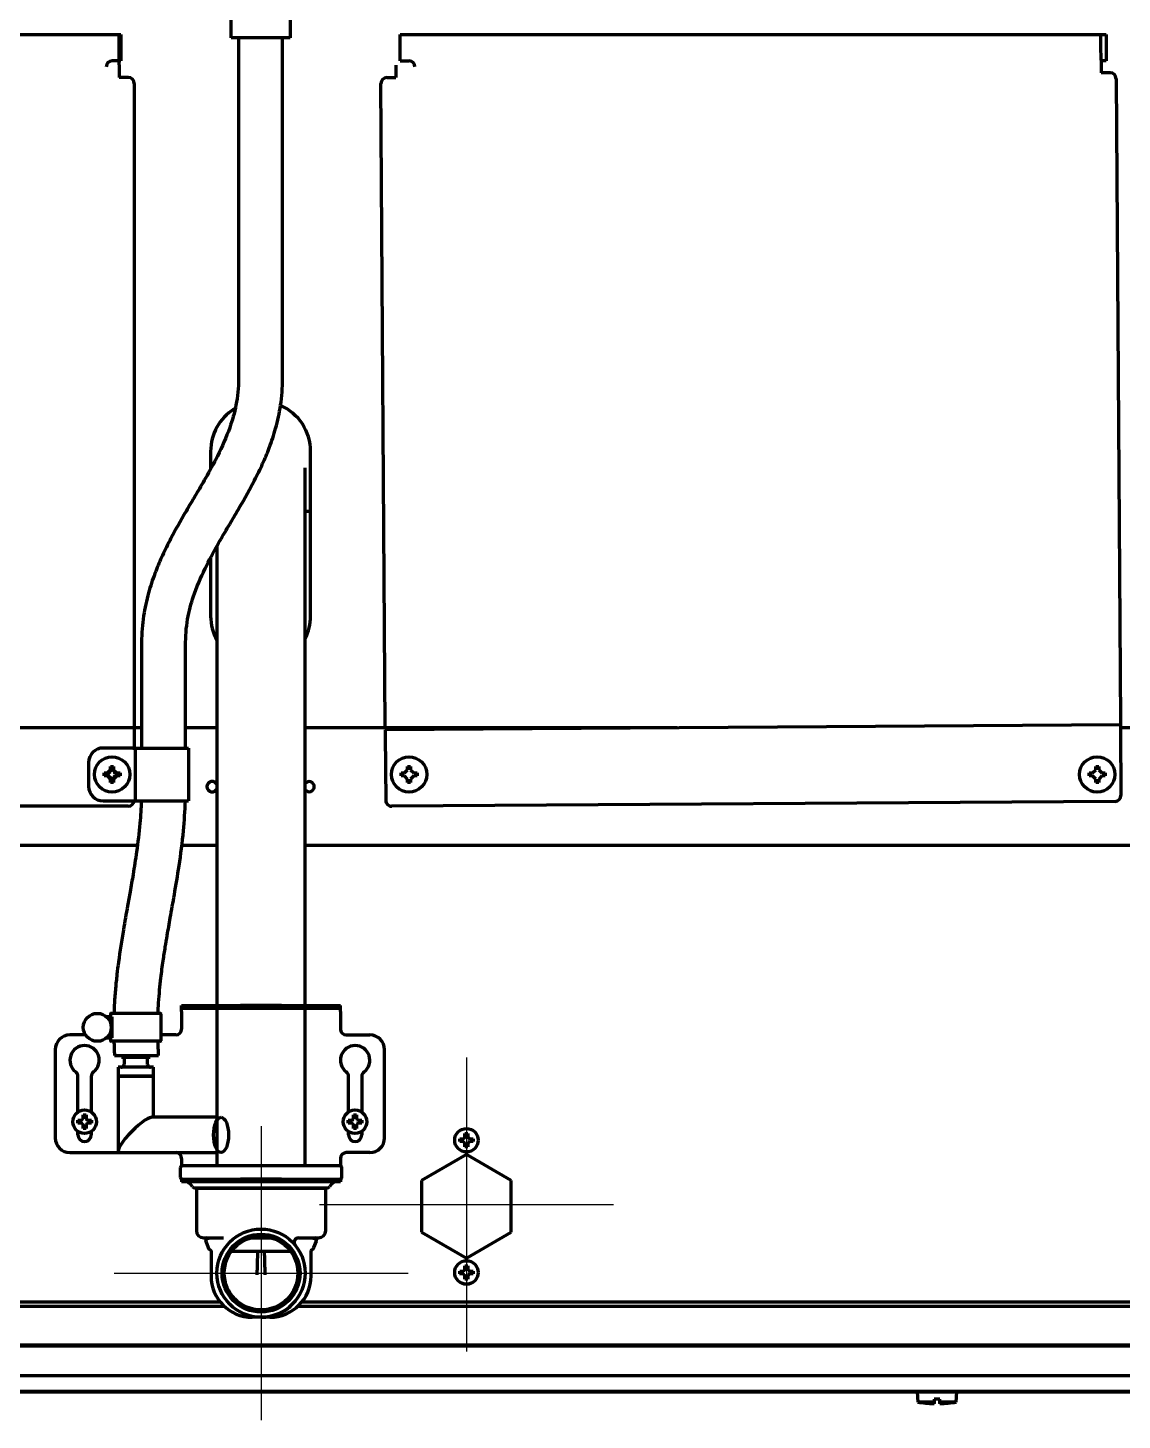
# Model space of a CAD drawing. Header units: inches. Extents: x -2983 to 7024, y 422 to 5529.
# Drawn here: x 3091.6 to 3463.8, y 4501.9 to 4975.4 of the extents above; entities that cross this region are included whole.
import ezdxf

# ---------------------------------------------------------------- set-up
doc = ezdxf.new("R2010")
doc.units = ezdxf.units.IN
doc.layers.add('GEOM', color=7, linetype='Continuous')

# ---------------------------------------------------------------- blocks, each defined once
blk = doc.blocks.new('A$C0B5A562A')
at = {"color": 6}
for p, q in [((0, 50), (0, -50)), ((-50, 0), (50, 0))]:
    blk.add_line(p, q, dxfattribs=at)
blk = doc.blocks.new('A$C76516A4E')
at = {"color": 3}
for p, q in [((0, 50), (0, -50)), ((-50, 0), (50, 0))]:
    blk.add_line(p, q, dxfattribs=at)

msp = doc.modelspace()

# ---------------------------------------------------------------- linework, layer by layer
at = {"linetype": 'Continuous', "lineweight": 70}
for p, q in [((3160.78, 4971.99), (3160.78, 5031.99)), ((3180.78, 5031.99), (3180.78, 4971.99)), ((2883.28, 4973.19), (3123.28, 4973.19)), ((3122.68, 4968.2), (3122.68, 4973.19)), ((3123.28, 4973.19), (3123.28, 4964.19)), ((3218.28, 4964.19), (3218.28, 4973.19)), ((3218.28, 4973.19), (3458.28, 4973.19)), ((3456.53, 4969.78), (3456.51, 4973.19)), ((3458.28, 4973.19), (3458.28, 4964.19)), ((3122.68, 4967.86), (3122.68, 4968.2)), ((3122.68, 4962.81), (3122.68, 4967.86)), ((3162.48, 4971.99), (3160.78, 4971.99)), ((3179.08, 4971.99), (3162.48, 4971.99)), ((3180.78, 4971.99), (3179.08, 4971.99)), ((3456.53, 4969.44), (3456.53, 4969.78)), ((3456.57, 4964.38), (3456.53, 4969.44)), ((3123.28, 4964.19), (3120.28, 4964.19)), ((3122.68, 4962.81), (3122.68, 4962.23)), ((3218.28, 4964.19), (3221.28, 4964.19)), ((3456.57, 4964.38), (3456.57, 4963.8)), ((3458.28, 4964.19), (3456.57, 4964.19)), ((3456.57, 4963.8), (3456.6, 4960.1)), ((3122.68, 4962.23), (3122.68, 4958.53)), ((3125.78, 4958.53), (3122.68, 4958.53)), ((3213.7, 4958.49), (3216.8, 4958.51)), ((3216.77, 4962.79), (3216.78, 4962.21)), ((3216.78, 4962.21), (3216.8, 4958.51)), ((3459.7, 4960.12), (3456.6, 4960.1)), ((3461.71, 4958.14), (3463.17, 4739.34)), ((3127.78, 4956.53), (3127.78, 4737.73)), ((3213.17, 4737.68), (3211.71, 4956.47)), ((3153.78, 4831.38), (3153.78, 4825.51)), ((3187.78, 4775.38), (3187.78, 4831.38)), ((3185.93, 4780.08), (3185.93, 4825.74)), ((3185.94, 4810.99), (3187.79, 4810.99)), ((3155.93, 4799.11), (3155.93, 4780.08)), ((3153.78, 4795.12), (3153.78, 4775.38)), ((3155.93, 4780.08), (3155.93, 4716)), ((3185.93, 4716), (3185.93, 4780.08)), ((3130.28, 4766.49), (3130.28, 4730.49)), ((3145.28, 4730.49), (3145.28, 4766.49)), ((3130.28, 4737.34), (2775.78, 4737.34)), ((3127.78, 4737.73), (3127.78, 4737.34)), ((3127.78, 4736.73), (3127.78, 4735.03)), ((3155.93, 4737.34), (3145.29, 4737.34)), ((3312.48, 4737.34), (3185.93, 4737.34)), ((3213.17, 4737.68), (3213.17, 4737.34)), ((3463.17, 4738.34), (3213.18, 4736.68)), ((3213.18, 4736.68), (3213.19, 4734.98)), ((3463.17, 4739.34), (3463.17, 4738.34)), ((3463.17, 4738.34), (3463.18, 4736.64)), ((3525.58, 4737.34), (3463.17, 4737.34)), ((3463.18, 4736.64), (3463.33, 4714.34)), ((3127.78, 4735.03), (3127.78, 4730.49)), ((3213.19, 4734.98), (3213.34, 4712.68)), ((3127.28, 4730.49), (3117.28, 4730.49)), ((3127.28, 4730.49), (3128.28, 4730.49)), ((3128.28, 4730.49), (3130.28, 4730.49)), ((3128.28, 4712.49), (3128.28, 4730.49)), ((3130.28, 4730.49), (3144.28, 4730.49)), ((3144.28, 4730.49), (3146.28, 4730.49)), ((3146.28, 4730.49), (3146.28, 4712.49)), ((3112.28, 4725.49), (3112.28, 4717.49)), ((3117.53, 4720.99), (3117.53, 4721.99)), ((3117.53, 4721.99), (3118.72, 4721.99)), ((3117.98, 4721.49), (3117.98, 4721.99)), ((3117.98, 4720.99), (3117.98, 4721.49)), ((3118.72, 4721.99), (3119.78, 4723.05)), ((3119.78, 4723.05), (3119.78, 4724.24)), ((3119.78, 4724.24), (3120.78, 4724.24)), ((3120.78, 4724.24), (3120.78, 4723.05)), ((3120.78, 4723.05), (3121.84, 4721.99)), ((3121.84, 4721.99), (3123.03, 4721.99)), ((3122.58, 4721.99), (3122.58, 4721.49)), ((3122.58, 4721.49), (3122.58, 4720.99)), ((3123.03, 4721.99), (3123.03, 4720.99)), ((3218.53, 4720.99), (3218.53, 4721.99)), ((3218.53, 4721.99), (3219.72, 4721.99)), ((3219.72, 4721.99), (3220.78, 4723.05)), ((3220.78, 4723.05), (3220.78, 4724.24)), ((3220.78, 4724.24), (3221.78, 4724.24)), ((3221.78, 4724.24), (3221.78, 4723.05)), ((3221.78, 4723.05), (3222.84, 4721.99)), ((3222.84, 4721.99), (3224.03, 4721.99)), ((3224.03, 4721.99), (3224.03, 4720.99)), ((3452.53, 4720.99), (3452.53, 4721.99)), ((3452.53, 4721.99), (3453.72, 4721.99)), ((3453.72, 4721.99), (3454.78, 4723.05)), ((3454.78, 4723.05), (3454.78, 4724.24)), ((3454.78, 4724.24), (3455.78, 4724.24)), ((3455.78, 4724.24), (3455.78, 4723.05)), ((3455.78, 4723.05), (3456.84, 4721.99)), ((3456.84, 4721.99), (3458.03, 4721.99)), ((3458.03, 4721.99), (3458.03, 4720.99)), ((3118.72, 4720.99), (3117.53, 4720.99)), ((3119.78, 4719.93), (3118.72, 4720.99)), ((3119.78, 4718.74), (3119.78, 4719.93)), ((3120.78, 4718.74), (3119.78, 4718.74)), ((3121.84, 4720.99), (3120.78, 4719.93)), ((3120.78, 4719.93), (3120.78, 4718.74)), ((3123.03, 4720.99), (3121.84, 4720.99)), ((3219.72, 4720.99), (3218.53, 4720.99)), ((3220.78, 4719.93), (3219.72, 4720.99)), ((3220.78, 4718.74), (3220.78, 4719.93)), ((3221.78, 4718.74), (3220.78, 4718.74)), ((3222.84, 4720.99), (3221.78, 4719.93)), ((3221.78, 4719.93), (3221.78, 4718.74)), ((3224.03, 4720.99), (3222.84, 4720.99)), ((3453.72, 4720.99), (3452.53, 4720.99)), ((3454.78, 4719.93), (3453.72, 4720.99)), ((3454.78, 4718.74), (3454.78, 4719.93)), ((3455.78, 4718.74), (3454.78, 4718.74)), ((3456.84, 4720.99), (3455.78, 4719.93)), ((3455.78, 4719.93), (3455.78, 4718.74)), ((3458.03, 4720.99), (3456.84, 4720.99)), ((3117.28, 4712.49), (3127.28, 4712.49)), ((3127.28, 4712.49), (3128.28, 4712.49)), ((3128.28, 4712.49), (3130.28, 4712.49)), ((3130.28, 4712.49), (3144.28, 4712.49)), ((3144.28, 4712.49), (3146.28, 4712.49)), ((3155.93, 4716), (3155.93, 4648.25)), ((3185.93, 4648.25), (3185.93, 4716)), ((3461.35, 4712.33), (3215.35, 4710.69)), ((3125.78, 4710.73), (2879.78, 4710.73)), ((3128.86, 4697.34), (2892.35, 4697.34)), ((3155.93, 4697.34), (3143.95, 4697.34)), ((3525.58, 4697.34), (3185.93, 4697.34)), ((3155.93, 4648.25), (3155.93, 4642.88)), ((3185.93, 4642.88), (3185.93, 4648.25)), ((3143.93, 4642.88), (3163.93, 4642.88)), ((3143.93, 4641.88), (3143.93, 4642.88)), ((3143.93, 4640.88), (3143.93, 4641.88)), ((3163.93, 4641.88), (3143.93, 4641.88)), ((3143.93, 4640.88), (3143.93, 4634.88)), ((3155.93, 4641.88), (3155.93, 4628.69)), ((3177.93, 4642.88), (3163.93, 4642.88)), ((3177.93, 4641.88), (3163.93, 4641.88)), ((3177.93, 4642.88), (3197.93, 4642.88)), ((3197.93, 4641.88), (3177.93, 4641.88)), ((3185.93, 4628.69), (3185.93, 4641.88)), ((3197.93, 4641.88), (3197.93, 4642.88)), ((3197.93, 4640.88), (3197.93, 4641.88)), ((3197.93, 4640.88), (3197.93, 4634.88)), ((3120.34, 4639.08), (3118.34, 4639.08)), ((3119.74, 4640.08), (3119.74, 4639.08)), ((3128.34, 4640.23), (3119.89, 4640.23)), ((3120.34, 4631.88), (3120.34, 4639.08)), ((3136.79, 4640.23), (3128.34, 4640.23)), ((3136.94, 4630.88), (3136.94, 4640.08)), ((3111.26, 4632.88), (3105.93, 4632.88)), ((3118.34, 4631.88), (3120.34, 4631.88)), ((3119.74, 4631.88), (3119.74, 4630.88)), ((3141.93, 4632.88), (3136.94, 4632.88)), ((3199.93, 4632.88), (3207.93, 4632.88)), ((3100.93, 4627.88), (3100.93, 4597.88)), ((3136.79, 4630.73), (3119.89, 4630.73)), ((3155.93, 4628.69), (3155.93, 4598.66)), ((3185.93, 4588.38), (3185.93, 4628.69)), ((3212.93, 4597.88), (3212.93, 4627.88)), ((3134.34, 4621.88), (3122.34, 4621.88)), ((3122.34, 4621.88), (3122.34, 4618.88)), ((3123.57, 4625.88), (3123.44, 4625.38)), ((3123.44, 4625.38), (3131.49, 4625.38)), ((3124.34, 4625.18), (3124.34, 4622.88)), ((3131.49, 4625.38), (3133.24, 4625.38)), ((3132.34, 4622.88), (3132.34, 4625.18)), ((3133.24, 4625.38), (3133.11, 4625.88)), ((3134.34, 4618.88), (3134.34, 4621.88)), ((3108.68, 4606.7), (3108.68, 4618.74)), ((3113.18, 4618.74), (3113.18, 4606.7)), ((3123.74, 4618.88), (3122.34, 4618.88)), ((3122.34, 4618.88), (3125.8, 4618.88)), ((3122.34, 4618.88), (3122.34, 4593.44)), ((3134.34, 4618.88), (3123.74, 4618.88)), ((3125.8, 4618.88), (3134.34, 4618.88)), ((3134.34, 4604.88), (3134.34, 4618.88)), ((3200.68, 4606.73), (3200.68, 4618.74)), ((3205.18, 4618.74), (3205.18, 4606.66)), ((3108.63, 4603.39), (3108.63, 4603.89)), ((3108.63, 4602.89), (3108.63, 4603.39)), ((3113.23, 4603.89), (3113.23, 4603.39)), ((3113.23, 4603.39), (3113.23, 4602.89)), ((3155.93, 4604.88), (3133.78, 4604.88)), ((3200.58, 4603.39), (3200.58, 4603.89)), ((3200.58, 4602.89), (3200.58, 4603.39)), ((3205.18, 4603.89), (3205.18, 4603.39)), ((3205.18, 4603.39), (3205.18, 4602.89)), ((3108.68, 4598.88), (3108.68, 4600.08)), ((3113.18, 4600.08), (3113.18, 4598.88)), ((3155.93, 4598.66), (3155.93, 4588.38)), ((3200.68, 4598.88), (3200.68, 4600.05)), ((3205.18, 4600.12), (3205.18, 4598.88)), ((3238.48, 4597.1), (3238.48, 4597.6)), ((3238.48, 4596.6), (3238.48, 4597.1)), ((3243.08, 4597.6), (3243.08, 4597.1)), ((3243.08, 4597.1), (3243.08, 4596.6)), ((3105.93, 4592.88), (3141.93, 4592.88)), ((3122.9, 4592.88), (3155.93, 4592.88)), ((3143.93, 4590.88), (3143.93, 4588.34)), ((3197.93, 4590.88), (3197.93, 4588.34)), ((3207.93, 4592.88), (3199.93, 4592.88)), ((3240.78, 4592.21), (3225.53, 4583.4)), ((3256.03, 4583.4), (3240.78, 4592.21)), ((3143.43, 4587.63), (3143.43, 4584.63)), ((3170.93, 4588.38), (3144.18, 4588.38)), ((3197.68, 4588.38), (3170.93, 4588.38)), ((3198.43, 4584.63), (3198.43, 4587.63)), ((3143.93, 4583.88), (3143.93, 4583.92)), ((3143.93, 4583.88), (3163.93, 4583.88)), ((3143.93, 4583.88), (3143.93, 4582.88)), ((3163.93, 4582.88), (3143.93, 4582.88)), ((3148.46, 4580.88), (3170.93, 4580.88)), ((3148.62, 4580.88), (3148.68, 4580.63)), ((3193.18, 4580.63), (3148.68, 4580.63)), ((3148.93, 4580.63), (3148.93, 4566.38)), ((3177.93, 4583.88), (3163.93, 4583.88)), ((3177.93, 4582.88), (3163.93, 4582.88)), ((3170.93, 4580.88), (3193.41, 4580.88)), ((3177.93, 4583.88), (3197.93, 4583.88)), ((3197.93, 4582.88), (3177.93, 4582.88)), ((3192.93, 4566.38), (3192.93, 4580.63)), ((3193.18, 4580.63), (3193.25, 4580.88)), ((3197.93, 4583.88), (3197.93, 4583.92)), ((3197.93, 4583.88), (3197.93, 4582.88)), ((3225.53, 4583.4), (3225.53, 4565.79)), ((3256.03, 4565.79), (3256.03, 4583.4)), ((3225.53, 4565.79), (3240.78, 4556.99)), ((3240.78, 4556.99), (3256.03, 4565.79)), ((3151.43, 4563.88), (3158.21, 4563.88)), ((3152.12, 4562.74), (3152.94, 4560.65)), ((3153.16, 4563.69), (3152.4, 4563.39)), ((3174.7, 4563.8), (3167.16, 4563.8)), ((3183.66, 4563.88), (3190.43, 4563.88)), ((3189.47, 4563.39), (3188.71, 4563.69)), ((3188.93, 4560.65), (3189.75, 4562.74)), ((3153.93, 4559.58), (3153.93, 4550.88)), ((3160.93, 4559.38), (3170.93, 4559.38)), ((3170.93, 4559.38), (3180.93, 4559.38)), ((3187.93, 4550.88), (3187.93, 4559.58)), ((3238.48, 4552.1), (3238.48, 4552.6)), ((3238.48, 4551.6), (3238.48, 4552.1)), ((3243.08, 4552.6), (3243.08, 4552.1)), ((3243.08, 4552.1), (3243.08, 4551.6)), ((3157.12, 4541.99), (3010.69, 4541.99)), ((3565.95, 4541.99), (3184.74, 4541.99)), ((3158.56, 4540.49), (3010.69, 4540.49)), ((3170.93, 4536.88), (3167.93, 4536.88)), ((3173.93, 4536.88), (3170.94, 4536.88)), ((3477.33, 4540.49), (3183.31, 4540.49)), ((3010.69, 4527.49), (3566.11, 4527.49)), ((3168.68, 4527.49), (3168.68, 4527.39)), ((3170.78, 4527.39), (3168.68, 4527.39)), ((3168.68, 4527.39), (3169.18, 4527.1)), ((3172.88, 4527.39), (3170.78, 4527.39)), ((3172.38, 4527.1), (3172.88, 4527.39)), ((3172.88, 4527.39), (3172.88, 4527.49)), ((3378.78, 4527.49), (3378.78, 4526.99)), ((3435.78, 4527.49), (3435.78, 4526.99)), ((3437.2, 4527.49), (3437.2, 4526.99)), ((3480.27, 4526.99), (3010.69, 4526.99)), ((3170.78, 4527.1), (3169.18, 4527.1)), ((3169.18, 4527.1), (3169.18, 4526.99)), ((3172.38, 4527.1), (3170.78, 4527.1)), ((3172.38, 4526.99), (3172.38, 4527.1)), ((3480.27, 4517), (3010.69, 4517)), ((3480.27, 4516.97), (3010.69, 4516.97)), ((3010.7, 4511.76), (3485.88, 4511.76)), ((3010.7, 4511.5), (3485.88, 4511.5)), ((3394.04, 4511.5), (3394.28, 4508.01)), ((3399.78, 4509.02), (3399.78, 4508.01)), ((3401.78, 4509.02), (3399.78, 4509.02)), ((3401.78, 4508.01), (3401.78, 4509.02)), ((3407.28, 4508.01), (3407.53, 4511.5)), ((3399.78, 4508.01), (3394.28, 4508.01)), ((3407.28, 4508.01), (3401.78, 4508.01))]:
    msp.add_line(p, q, dxfattribs=at)
for centre, radius in [((3120.28, 4721.49), 6), ((3221.28, 4721.49), 6), ((3455.28, 4721.49), 6), ((3115.24, 4635.48), 4.75), ((3110.93, 4603.39), 4), ((3202.88, 4603.39), 4), ((3240.78, 4597.1), 4), ((3170.93, 4551.88), 15), ((3170.93, 4551.88), 13.25), ((3170.93, 4551.88), 12.5), ((3240.78, 4552.1), 4)]:
    msp.add_circle(centre, radius, dxfattribs=at)
for centre, radius, start, end in [((3120.28, 4962.19), 2, 90, 180), ((3221.28, 4962.19), 2, 0, 90), ((3125.78, 4956.53), 2, 0, 90), ((3213.71, 4956.49), 2, 90.3813, 180.3813), ((3459.71, 4958.12), 2, 0.3813, 90.3813), ((3170.78, 4831.38), 17, 121.9838, 180), ((3170.78, 4831.38), 17, 0, 66.4537), ((3170.78, 4775.38), 17, 180, 209.1291), ((3170.78, 4775.38), 17, 333.0197, 0), ((3117.28, 4725.49), 5, 90, 180), ((3117.28, 4717.49), 5, 180, 270), ((3154.28, 4717.34), 1.75, 19.4681, 340.5319), ((3187.28, 4717.34), 1.75, 0, 140.4844), ((3187.28, 4717.34), 1.75, 219.5156, 0), ((3125.78, 4712.73), 2, 270, 353.1263), ((3215.34, 4712.69), 2, 180.3813, 270.3813), ((3461.33, 4714.33), 2, 270.3813, 0.3813), ((3119.89, 4640.08), 0.15, 90, 180), ((3136.79, 4640.08), 0.15, 0, 90), ((3105.93, 4627.88), 5, 90, 180), ((3141.93, 4634.88), 2, 270, 0), ((3199.93, 4634.88), 2, 180, 270), ((3207.93, 4627.88), 5, 0, 90), ((3110.93, 4624.3), 5, 307.3832, 232.6168), ((3119.89, 4630.88), 0.15, 180, 270), ((3136.79, 4630.88), 0.15, 270, 0), ((3202.93, 4624.3), 5, 307.3832, 232.6168), ((3123.34, 4622.88), 1, 270, 0), ((3124.14, 4625.18), 0.2, 0, 90), ((3132.54, 4625.18), 0.2, 90, 180), ((3133.34, 4622.88), 1, 180, 270), ((3106.68, 4618.74), 2, 0, 52.6168), ((3115.18, 4618.74), 2, 127.3832, 180), ((3198.68, 4618.74), 2, 0, 52.6168), ((3207.18, 4618.74), 2, 127.3832, 180), ((3110.93, 4598.88), 2.25, 180, 0), ((3202.93, 4598.88), 2.25, 180, 0), ((3105.93, 4597.88), 5, 180, 270), ((3207.93, 4597.88), 5, 270, 0), ((3141.93, 4590.88), 2, 0, 90), ((3199.93, 4590.88), 2, 90, 180), ((3144.18, 4587.63), 0.75, 90, 180), ((3144.18, 4584.63), 0.75, 180, 270), ((3197.68, 4587.63), 0.75, 0, 90), ((3197.68, 4584.63), 0.75, 270, 0), ((3141.19, 4576.57), 8, 36.1436, 52.0487), ((3148.46, 4581.88), 1, 216.1436, 270), ((3193.41, 4581.88), 1, 270, 323.8564), ((3200.67, 4576.57), 8, 127.9513, 143.8564), ((3151.43, 4566.38), 2.5, 180, 270), ((3190.43, 4566.38), 2.5, 270, 0), ((3152.58, 4562.93), 0.5, 111.3874, 201.3874), ((3152.43, 4562.38), 1.5, 60.9412, 90), ((3154.8, 4561.38), 2, 201.3874, 244.385), ((3183.66, 4562.38), 1.5, 90, 219.5212), ((3187.07, 4561.38), 2, 295.615, 338.6126), ((3189.43, 4562.38), 1.5, 90, 119.0588), ((3189.29, 4562.93), 0.5, 338.6126, 68.6126), ((3167.93, 4550.88), 14, 180, 270), ((3173.93, 4550.88), 14, 270, 0), ((3387.18, 4528.39), 2.4, 202.0247, 215.6878), ((3387.18, 4528.39), 1.2, 228.5916, 311.4084), ((3387.18, 4528.39), 1.15, 231.5025, 308.4975), ((3414.38, 4528.39), 2.4, 324.3122, 337.9753), ((3402.28, 4567.47), 60, 262.337, 267.6114), ((3399.28, 4567.47), 60, 272.3861, 277.663)]:
    msp.add_arc(centre, radius, start, end, dxfattribs=at)
for start_param, end_param in [(3.359759, 4.930555), (4.930555, 6.501351)]:
    msp.add_ellipse((3128.34, 4598.88), major_axis=(-5.86, -5.86), ratio=0.221695, start_param=start_param, end_param=end_param, dxfattribs=at)
msp.add_ellipse((3157.34, 4598.88), major_axis=(0, 6), ratio=0.422618, dxfattribs=at)
for points, knots in [([(3163.28, 4971.99), (3163.28, 4971.05), (3163.28, 4963.07), (3163.28, 4952.22), (3163.28, 4938.57), (3163.28, 4927.3), (3163.28, 4913.33), (3163.28, 4896.64), (3163.28, 4877.23), (3163.28, 4863.37), (3163.28, 4855.99)], [0, 0, 0, 0, 0.024359, 0.20648, 0.280557, 0.377434, 0.497817, 0.641706, 0.8091, 1, 1, 1, 1]), ([(3178.28, 4855.99), (3178.28, 4864.02), (3178.28, 4878.73), (3178.28, 4898.76), (3178.28, 4914.79), (3178.28, 4927.88), (3178.28, 4939.47), (3178.28, 4954.08), (3178.28, 4964.94), (3178.28, 4971.99)], [0, 0, 0, 0, 0.20767, 0.380342, 0.518014, 0.622248, 0.719045, 0.81765, 1, 1, 1, 1]), ([(3163.28, 4855.99), (3163.25, 4852.97), (3162.72, 4847.34), (3160.16, 4838.5), (3156.49, 4830.29), (3152.38, 4822.8), (3148.74, 4816.59), (3145.54, 4811.2), (3142.57, 4806.03), (3139.74, 4800.82), (3137.11, 4795.45), (3134.65, 4789.57), (3132.45, 4782.99), (3130.74, 4775.16), (3130.31, 4769.51), (3130.28, 4766.49)], [0, 0, 0, 0, 0.090672, 0.172799, 0.282018, 0.37132, 0.441634, 0.509417, 0.569443, 0.629239, 0.695141, 0.755882, 0.826946, 0.908835, 1, 1, 1, 1]), ([(3145.28, 4766.49), (3145.31, 4769.51), (3145.85, 4775.13), (3148.41, 4783.97), (3152.08, 4792.19), (3156.18, 4799.67), (3159.83, 4805.88), (3163.03, 4811.28), (3166, 4816.45), (3168.83, 4821.66), (3171.46, 4827.03), (3173.92, 4832.91), (3176.12, 4839.49), (3177.83, 4847.32), (3178.26, 4852.97), (3178.28, 4855.99)], [0, 0, 0, 0, 0.090672, 0.172799, 0.282018, 0.37132, 0.441634, 0.509417, 0.569443, 0.629239, 0.695141, 0.755882, 0.826946, 0.908835, 1, 1, 1, 1]), ([(3117.98, 4721.99), (3118.19, 4721.99), (3118.39, 4721.99), (3118.72, 4721.99), (3118.83, 4721.99), (3119.05, 4721.99), (3119.17, 4721.99), (3119.28, 4721.99)], [0, 0, 0, 0, 0.5, 0.5, 0.75, 0.75, 1, 1, 1, 1]), ([(3120.78, 4723.79), (3120.78, 4723.59), (3120.78, 4723.38), (3120.78, 4723.05), (3120.78, 4722.94), (3120.78, 4722.72), (3120.78, 4722.6), (3120.78, 4722.49)], [0, 0, 0, 0, 0.5, 0.5, 0.75, 0.75, 1, 1, 1, 1]), ([(3119.78, 4719.19), (3119.78, 4719.39), (3119.78, 4719.6), (3119.78, 4719.93), (3119.78, 4720.04), (3119.78, 4720.26), (3119.78, 4720.37), (3119.78, 4720.49)], [0, 0, 0, 0, 0.5, 0.5, 0.75, 0.75, 1, 1, 1, 1]), ([(3122.58, 4720.99), (3122.38, 4720.99), (3122.17, 4720.99), (3121.84, 4720.99), (3121.73, 4720.99), (3121.51, 4720.99), (3121.4, 4720.99), (3121.28, 4720.99)], [0, 0, 0, 0, 0.5, 0.5, 0.75, 0.75, 1, 1, 1, 1]), ([(3130.2, 4712.48), (3130.11, 4709.93), (3129.76, 4704.12), (3128.74, 4695.77), (3127.53, 4688.06), (3126.47, 4681.94), (3125.35, 4675.67), (3123.94, 4667.73), (3122.71, 4659.94), (3121.89, 4653.31), (3121.41, 4648.68), (3121.08, 4644.24), (3120.94, 4641.33), (3120.9, 4640.08)], [0, 0, 0, 0, 0.10362, 0.236479, 0.344127, 0.425716, 0.49364, 0.608274, 0.759671, 0.818643, 0.88189, 0.949327, 1, 1, 1, 1]), ([(3135.91, 4640.13), (3135.96, 4641.35), (3136.1, 4644.07), (3136.42, 4648.14), (3136.93, 4652.93), (3137.58, 4657.78), (3138.32, 4662.56), (3139.13, 4667.42), (3140.17, 4673.34), (3141.58, 4681.21), (3143.23, 4691.02), (3144.63, 4701.66), (3145.08, 4709.08), (3145.19, 4712.48)], [0, 0, 0, 0, 0.049742, 0.11066, 0.166192, 0.246633, 0.311662, 0.366087, 0.45048, 0.560637, 0.697425, 0.861999, 1, 1, 1, 1]), ([(3121.08, 4625.88), (3121.08, 4625.88), (3121.08, 4625.88), (3121.11, 4625.88), (3121.14, 4625.88), (3121.21, 4625.88), (3121.26, 4625.88), (3121.34, 4625.88), (3121.36, 4625.88), (3121.39, 4625.88), (3121.41, 4625.88), (3121.47, 4625.88), (3121.51, 4625.88), (3121.64, 4625.88), (3121.83, 4625.88), (3122.06, 4625.88), (3122.26, 4625.88), (3122.32, 4625.88), (3122.43, 4625.88), (3122.46, 4625.88), (3122.54, 4625.88), (3122.57, 4625.88), (3122.76, 4625.88), (3122.92, 4625.88), (3123.25, 4625.88), (3123.43, 4625.88), (3123.79, 4625.88), (3123.98, 4625.88), (3124.23, 4625.88), (3124.28, 4625.88), (3124.38, 4625.88), (3124.44, 4625.88), (3124.59, 4625.88), (3124.7, 4625.88), (3125.01, 4625.88), (3125.45, 4625.88), (3125.9, 4625.88), (3126.25, 4625.88), (3126.37, 4625.88), (3126.54, 4625.88), (3126.6, 4625.88), (3126.72, 4625.88), (3126.78, 4625.88), (3127.08, 4625.88), (3127.33, 4625.88), (3127.81, 4625.88), (3128.05, 4625.88), (3128.54, 4625.88), (3128.79, 4625.88), (3129.1, 4625.88), (3129.16, 4625.88), (3129.28, 4625.88), (3129.47, 4625.88), (3129.65, 4625.88), (3130.01, 4625.88), (3130.49, 4625.88), (3130.96, 4625.88), (3131.3, 4625.88), (3131.42, 4625.88), (3131.59, 4625.88), (3131.65, 4625.88), (3131.76, 4625.88), (3131.81, 4625.88), (3132.09, 4625.88), (3132.31, 4625.88), (3132.72, 4625.88), (3132.93, 4625.88), (3133.32, 4625.88), (3133.5, 4625.88), (3133.73, 4625.88), (3133.78, 4625.88), (3133.86, 4625.88), (3134, 4625.88), (3134.12, 4625.88), (3134.37, 4625.88), (3134.67, 4625.88), (3134.94, 4625.88), (3135.13, 4625.88), (3135.19, 4625.88), (3135.3, 4625.88), (3135.35, 4625.88), (3135.51, 4625.88), (3135.69, 4625.88), (3135.83, 4625.88), (3135.91, 4625.88), (3135.94, 4625.88), (3135.97, 4625.88), (3135.98, 4625.88), (3136, 4625.88), (3136.01, 4625.88), (3136.05, 4625.88), (3136.07, 4625.88), (3136.09, 4625.88), (3136.09, 4625.88), (3136.09, 4625.88)], [0, 0, 0, 0, 0.030894, 0.030894, 0.061788, 0.061788, 0.092681, 0.092681, 0.100405, 0.100405, 0.108128, 0.108128, 0.123575, 0.123575, 0.154469, 0.185363, 0.185363, 0.200809, 0.200809, 0.208533, 0.208533, 0.216256, 0.216256, 0.24715, 0.24715, 0.278044, 0.278044, 0.308938, 0.308938, 0.316661, 0.316661, 0.324384, 0.324384, 0.339831, 0.339831, 0.370725, 0.401619, 0.401619, 0.417066, 0.417066, 0.424789, 0.424789, 0.432513, 0.432513, 0.463406, 0.463406, 0.4943, 0.4943, 0.525194, 0.525194, 0.532917, 0.532917, 0.540641, 0.556088, 0.556088, 0.586981, 0.617875, 0.617875, 0.633322, 0.633322, 0.641045, 0.641045, 0.648769, 0.648769, 0.679663, 0.679663, 0.710556, 0.710556, 0.74145, 0.74145, 0.749174, 0.749174, 0.756897, 0.772344, 0.772344, 0.803238, 0.834131, 0.834131, 0.849578, 0.849578, 0.865025, 0.865025, 0.895919, 0.926813, 0.926813, 0.94226, 0.94226, 0.949983, 0.949983, 0.957706, 0.957706, 0.9886, 0.9886, 1, 1, 1, 1]), ([(3108.63, 4603.89), (3108.84, 4603.89), (3109.05, 4603.89), (3109.37, 4603.89), (3109.48, 4603.89), (3109.71, 4603.89), (3109.82, 4603.89), (3109.93, 4603.89)], [0, 0, 0, 0, 0.5, 0.5, 0.75, 0.75, 1, 1, 1, 1]), ([(3111.43, 4605.69), (3111.43, 4605.49), (3111.43, 4605.28), (3111.43, 4604.95), (3111.43, 4604.84), (3111.43, 4604.62), (3111.43, 4604.5), (3111.43, 4604.39)], [0, 0, 0, 0, 0.5, 0.5, 0.75, 0.75, 1, 1, 1, 1]), ([(3200.58, 4603.89), (3200.79, 4603.89), (3201, 4603.89), (3201.32, 4603.89), (3201.43, 4603.89), (3201.66, 4603.89), (3201.77, 4603.89), (3201.88, 4603.89)], [0, 0, 0, 0, 0.5, 0.5, 0.75, 0.75, 1, 1, 1, 1]), ([(3203.38, 4605.69), (3203.38, 4605.49), (3203.38, 4605.28), (3203.38, 4604.95), (3203.38, 4604.84), (3203.38, 4604.62), (3203.38, 4604.5), (3203.38, 4604.39)], [0, 0, 0, 0, 0.5, 0.5, 0.75, 0.75, 1, 1, 1, 1]), ([(3110.43, 4601.09), (3110.43, 4601.29), (3110.43, 4601.5), (3110.43, 4601.83), (3110.43, 4601.94), (3110.43, 4602.16), (3110.43, 4602.27), (3110.43, 4602.39)], [0, 0, 0, 0, 0.5, 0.5, 0.75, 0.75, 1, 1, 1, 1]), ([(3113.23, 4602.89), (3113.03, 4602.89), (3112.82, 4602.89), (3112.5, 4602.89), (3112.39, 4602.89), (3112.16, 4602.89), (3112.05, 4602.89), (3111.93, 4602.89)], [0, 0, 0, 0, 0.5, 0.5, 0.75, 0.75, 1, 1, 1, 1]), ([(3202.38, 4601.09), (3202.38, 4601.29), (3202.38, 4601.5), (3202.38, 4601.83), (3202.38, 4601.94), (3202.38, 4602.16), (3202.38, 4602.27), (3202.38, 4602.39)], [0, 0, 0, 0, 0.5, 0.5, 0.75, 0.75, 1, 1, 1, 1]), ([(3205.18, 4602.89), (3204.98, 4602.89), (3204.77, 4602.89), (3204.45, 4602.89), (3204.34, 4602.89), (3204.11, 4602.89), (3204, 4602.89), (3203.88, 4602.89)], [0, 0, 0, 0, 0.5, 0.5, 0.75, 0.75, 1, 1, 1, 1]), ([(3241.28, 4599.4), (3241.28, 4599.2), (3241.28, 4598.99), (3241.28, 4598.66), (3241.28, 4598.55), (3241.28, 4598.33), (3241.28, 4598.21), (3241.28, 4598.1)], [0, 0, 0, 0, 0.5, 0.5, 0.75, 0.75, 1, 1, 1, 1]), ([(3238.48, 4597.6), (3238.69, 4597.6), (3238.9, 4597.6), (3239.22, 4597.6), (3239.33, 4597.6), (3239.56, 4597.6), (3239.67, 4597.6), (3239.78, 4597.6)], [0, 0, 0, 0, 0.5, 0.5, 0.75, 0.75, 1, 1, 1, 1]), ([(3240.28, 4594.8), (3240.28, 4595), (3240.28, 4595.21), (3240.28, 4595.54), (3240.28, 4595.65), (3240.28, 4595.87), (3240.28, 4595.98), (3240.28, 4596.1)], [0, 0, 0, 0, 0.5, 0.5, 0.75, 0.75, 1, 1, 1, 1]), ([(3243.08, 4596.6), (3242.88, 4596.6), (3242.67, 4596.6), (3242.35, 4596.6), (3242.24, 4596.6), (3242.01, 4596.6), (3241.9, 4596.6), (3241.78, 4596.6)], [0, 0, 0, 0, 0.5, 0.5, 0.75, 0.75, 1, 1, 1, 1]), ([(3238.48, 4552.6), (3238.69, 4552.6), (3238.9, 4552.6), (3239.22, 4552.6), (3239.33, 4552.6), (3239.56, 4552.6), (3239.67, 4552.6), (3239.78, 4552.6)], [0, 0, 0, 0, 0.5, 0.5, 0.75, 0.75, 1, 1, 1, 1]), ([(3240.28, 4549.8), (3240.28, 4550), (3240.28, 4550.21), (3240.28, 4550.54), (3240.28, 4550.65), (3240.28, 4550.87), (3240.28, 4550.98), (3240.28, 4551.1)], [0, 0, 0, 0, 0.5, 0.5, 0.75, 0.75, 1, 1, 1, 1]), ([(3241.28, 4554.4), (3241.28, 4554.2), (3241.28, 4553.99), (3241.28, 4553.66), (3241.28, 4553.55), (3241.28, 4553.33), (3241.28, 4553.21), (3241.28, 4553.1)], [0, 0, 0, 0, 0.5, 0.5, 0.75, 0.75, 1, 1, 1, 1]), ([(3243.08, 4551.6), (3242.88, 4551.6), (3242.67, 4551.6), (3242.35, 4551.6), (3242.24, 4551.6), (3242.01, 4551.6), (3241.9, 4551.6), (3241.78, 4551.6)], [0, 0, 0, 0, 0.5, 0.5, 0.75, 0.75, 1, 1, 1, 1]), ([(3170.94, 4536.88), (3170.96, 4536.88), (3171, 4536.88), (3171.06, 4536.88), (3171.12, 4536.88), (3171.18, 4536.88), (3171.24, 4536.88), (3171.29, 4536.88), (3171.35, 4536.88), (3171.41, 4536.89), (3171.47, 4536.89), (3171.55, 4536.89), (3171.62, 4536.89), (3171.7, 4536.9), (3171.79, 4536.9), (3171.88, 4536.9), (3171.98, 4536.91), (3172.09, 4536.92), (3172.2, 4536.93), (3172.32, 4536.93), (3172.5, 4536.95), (3172.76, 4536.98), (3173.1, 4537.02), (3173.45, 4537.07), (3173.81, 4537.13), (3174.18, 4537.2), (3174.57, 4537.29), (3174.96, 4537.38), (3175.37, 4537.5), (3175.78, 4537.62), (3176.44, 4537.85), (3177.35, 4538.21), (3178.5, 4538.79), (3179.65, 4539.51), (3180.46, 4540.12), (3180.89, 4540.49), (3180.96, 4540.55)], [0, 0, 0, 0, 0.006848, 0.013566, 0.020148, 0.026594, 0.032904, 0.039079, 0.044886, 0.051233, 0.05812, 0.065546, 0.073511, 0.082013, 0.091053, 0.100629, 0.11074, 0.121387, 0.132569, 0.144285, 0.156535, 0.188501, 0.221345, 0.255072, 0.289687, 0.325195, 0.3616, 0.398905, 0.437112, 0.476224, 0.516243, 0.625048, 0.738021, 0.855179, 0.976535, 1, 1, 1, 1]), ([(3399.78, 4508.01), (3399.78, 4507.97), (3399.78, 4507.91), (3399.78, 4507.83), (3399.78, 4507.76), (3399.78, 4507.71), (3399.78, 4507.66), (3399.78, 4507.62), (3399.78, 4507.6), (3399.78, 4507.57), (3399.78, 4507.56), (3399.78, 4507.54), (3399.78, 4507.53), (3399.78, 4507.53), (3399.78, 4507.52), (3399.78, 4507.52), (3399.78, 4507.52)], [0, 0, 0, 0, 0.071482, 0.142964, 0.214447, 0.285929, 0.357411, 0.428893, 0.500375, 0.571857, 0.64334, 0.714822, 0.786304, 0.857786, 0.929268, 1, 1, 1, 1]), ([(3401.78, 4507.52), (3401.78, 4507.52), (3401.78, 4507.52), (3401.78, 4507.52), (3401.78, 4507.53), (3401.78, 4507.53), (3401.78, 4507.54), (3401.78, 4507.56), (3401.78, 4507.57), (3401.78, 4507.6), (3401.78, 4507.62), (3401.78, 4507.66), (3401.78, 4507.71), (3401.78, 4507.76), (3401.78, 4507.83), (3401.78, 4507.91), (3401.78, 4507.97), (3401.78, 4508.01)], [0, 0, 0, 0, 0.001093, 0.072443, 0.143794, 0.215144, 0.286495, 0.357845, 0.429196, 0.500546, 0.571897, 0.643247, 0.714598, 0.785948, 0.857299, 0.928649, 1, 1, 1, 1])]:
    msp.add_open_spline(points, degree=3, knots=knots, dxfattribs=at)
for points in [[(3119.28, 4721.99), (3119.31, 4722.01), (3119.35, 4722.06), (3119.42, 4722.13), (3119.5, 4722.2), (3119.57, 4722.27), (3119.64, 4722.35), (3119.71, 4722.42), (3119.76, 4722.47), (3119.78, 4722.49)], [(3119.78, 4722.49), (3119.78, 4722.54), (3119.78, 4722.65), (3119.78, 4722.81), (3119.78, 4722.97), (3119.78, 4723.13), (3119.78, 4723.28), (3119.78, 4723.44), (3119.78, 4723.6), (3119.78, 4723.73), (3119.78, 4723.79)], [(3119.78, 4723.79), (3119.95, 4723.79), (3120.28, 4723.79), (3120.62, 4723.79), (3120.78, 4723.79)], [(3120.78, 4722.49), (3120.81, 4722.46), (3120.86, 4722.41), (3120.93, 4722.34), (3121, 4722.27), (3121.08, 4722.2), (3121.14, 4722.13), (3121.21, 4722.06), (3121.26, 4722.01), (3121.28, 4721.99)], [(3121.28, 4721.99), (3121.34, 4721.99), (3121.44, 4721.99), (3121.61, 4721.99), (3121.77, 4721.99), (3121.92, 4721.99), (3122.07, 4721.99), (3122.23, 4721.99), (3122.4, 4721.99), (3122.52, 4721.99), (3122.58, 4721.99)], [(3119.28, 4720.99), (3119.23, 4720.99), (3119.12, 4720.99), (3118.96, 4720.99), (3118.8, 4720.99), (3118.64, 4720.99), (3118.49, 4720.99), (3118.34, 4720.99), (3118.17, 4720.99), (3118.05, 4720.99), (3117.98, 4720.99)], [(3119.78, 4720.49), (3119.76, 4720.52), (3119.71, 4720.57), (3119.63, 4720.64), (3119.56, 4720.71), (3119.49, 4720.78), (3119.42, 4720.85), (3119.35, 4720.92), (3119.31, 4720.97), (3119.28, 4720.99)], [(3120.78, 4719.19), (3120.62, 4719.19), (3120.28, 4719.19), (3119.95, 4719.19), (3119.78, 4719.19)], [(3121.28, 4720.99), (3121.26, 4720.97), (3121.21, 4720.92), (3121.14, 4720.85), (3121.07, 4720.78), (3121, 4720.7), (3120.93, 4720.63), (3120.85, 4720.56), (3120.81, 4720.51), (3120.78, 4720.49)], [(3120.78, 4720.49), (3120.78, 4720.43), (3120.78, 4720.33), (3120.78, 4720.17), (3120.78, 4720.01), (3120.78, 4719.85), (3120.78, 4719.7), (3120.78, 4719.54), (3120.78, 4719.38), (3120.78, 4719.25), (3120.78, 4719.19)], [(3120.91, 4630.88), (3120.95, 4629.21), (3121.01, 4627.54), (3121.09, 4625.88)], [(3136.09, 4625.88), (3136.01, 4627.55), (3135.95, 4629.21), (3135.91, 4630.88)], [(3109.93, 4603.89), (3109.96, 4603.91), (3110.01, 4603.96), (3110.08, 4604.03), (3110.15, 4604.1), (3110.22, 4604.17), (3110.29, 4604.25), (3110.36, 4604.32), (3110.41, 4604.37), (3110.43, 4604.39)], [(3110.43, 4604.39), (3110.43, 4604.44), (3110.43, 4604.55), (3110.43, 4604.71), (3110.43, 4604.87), (3110.43, 4605.03), (3110.43, 4605.18), (3110.43, 4605.34), (3110.43, 4605.5), (3110.43, 4605.63), (3110.43, 4605.69)], [(3110.43, 4605.69), (3110.6, 4605.69), (3110.93, 4605.69), (3111.27, 4605.69), (3111.43, 4605.69)], [(3111.43, 4604.39), (3111.46, 4604.36), (3111.51, 4604.31), (3111.59, 4604.24), (3111.66, 4604.17), (3111.73, 4604.1), (3111.8, 4604.03), (3111.86, 4603.96), (3111.91, 4603.91), (3111.93, 4603.89)], [(3111.93, 4603.89), (3111.99, 4603.89), (3112.1, 4603.89), (3112.26, 4603.89), (3112.42, 4603.89), (3112.57, 4603.89), (3112.72, 4603.89), (3112.88, 4603.89), (3113.05, 4603.89), (3113.17, 4603.89), (3113.23, 4603.89)], [(3201.88, 4603.89), (3201.91, 4603.91), (3201.96, 4603.96), (3202.03, 4604.03), (3202.1, 4604.1), (3202.17, 4604.17), (3202.24, 4604.25), (3202.31, 4604.32), (3202.36, 4604.37), (3202.38, 4604.39)], [(3202.38, 4604.39), (3202.38, 4604.44), (3202.38, 4604.55), (3202.38, 4604.71), (3202.38, 4604.87), (3202.38, 4605.03), (3202.38, 4605.18), (3202.38, 4605.34), (3202.38, 4605.5), (3202.38, 4605.63), (3202.38, 4605.69)], [(3202.38, 4605.69), (3202.55, 4605.69), (3202.88, 4605.69), (3203.22, 4605.69), (3203.38, 4605.69)], [(3203.38, 4604.39), (3203.41, 4604.36), (3203.46, 4604.31), (3203.54, 4604.24), (3203.61, 4604.17), (3203.68, 4604.1), (3203.75, 4604.03), (3203.81, 4603.96), (3203.86, 4603.91), (3203.88, 4603.89)], [(3203.88, 4603.89), (3203.94, 4603.89), (3204.05, 4603.89), (3204.21, 4603.89), (3204.37, 4603.89), (3204.52, 4603.89), (3204.67, 4603.89), (3204.83, 4603.89), (3205, 4603.89), (3205.12, 4603.89), (3205.18, 4603.89)], [(3109.93, 4602.89), (3109.88, 4602.89), (3109.77, 4602.89), (3109.61, 4602.89), (3109.45, 4602.89), (3109.3, 4602.89), (3109.14, 4602.89), (3108.99, 4602.89), (3108.82, 4602.89), (3108.7, 4602.89), (3108.63, 4602.89)], [(3110.43, 4602.39), (3110.41, 4602.42), (3110.36, 4602.47), (3110.28, 4602.54), (3110.21, 4602.61), (3110.14, 4602.68), (3110.07, 4602.75), (3110, 4602.82), (3109.96, 4602.87), (3109.93, 4602.89)], [(3111.43, 4601.09), (3111.27, 4601.09), (3110.93, 4601.09), (3110.6, 4601.09), (3110.43, 4601.09)], [(3111.93, 4602.89), (3111.91, 4602.87), (3111.86, 4602.82), (3111.79, 4602.75), (3111.72, 4602.68), (3111.65, 4602.6), (3111.58, 4602.53), (3111.51, 4602.46), (3111.46, 4602.41), (3111.43, 4602.39)], [(3111.43, 4602.39), (3111.43, 4602.33), (3111.43, 4602.23), (3111.43, 4602.07), (3111.43, 4601.91), (3111.43, 4601.75), (3111.43, 4601.6), (3111.43, 4601.44), (3111.43, 4601.28), (3111.43, 4601.15), (3111.43, 4601.09)], [(3201.88, 4602.89), (3201.83, 4602.89), (3201.72, 4602.89), (3201.56, 4602.89), (3201.4, 4602.89), (3201.25, 4602.89), (3201.09, 4602.89), (3200.94, 4602.89), (3200.77, 4602.89), (3200.65, 4602.89), (3200.58, 4602.89)], [(3202.38, 4602.39), (3202.36, 4602.42), (3202.31, 4602.47), (3202.23, 4602.54), (3202.16, 4602.61), (3202.09, 4602.68), (3202.02, 4602.75), (3201.95, 4602.82), (3201.91, 4602.87), (3201.88, 4602.89)], [(3203.38, 4601.09), (3203.22, 4601.09), (3202.88, 4601.09), (3202.55, 4601.09), (3202.38, 4601.09)], [(3203.88, 4602.89), (3203.86, 4602.87), (3203.81, 4602.82), (3203.74, 4602.75), (3203.67, 4602.68), (3203.6, 4602.6), (3203.53, 4602.53), (3203.46, 4602.46), (3203.41, 4602.41), (3203.38, 4602.39)], [(3203.38, 4602.39), (3203.38, 4602.33), (3203.38, 4602.23), (3203.38, 4602.07), (3203.38, 4601.91), (3203.38, 4601.75), (3203.38, 4601.6), (3203.38, 4601.44), (3203.38, 4601.28), (3203.38, 4601.15), (3203.38, 4601.09)], [(3240.28, 4598.1), (3240.28, 4598.15), (3240.28, 4598.26), (3240.28, 4598.42), (3240.28, 4598.58), (3240.28, 4598.74), (3240.28, 4598.89), (3240.28, 4599.04), (3240.28, 4599.21), (3240.28, 4599.33), (3240.28, 4599.4)], [(3240.28, 4599.4), (3240.45, 4599.4), (3240.78, 4599.4), (3241.12, 4599.4), (3241.28, 4599.4)], [(3239.78, 4596.6), (3239.73, 4596.6), (3239.62, 4596.6), (3239.46, 4596.6), (3239.3, 4596.6), (3239.15, 4596.6), (3238.99, 4596.6), (3238.84, 4596.6), (3238.67, 4596.6), (3238.55, 4596.6), (3238.48, 4596.6)], [(3239.78, 4597.6), (3239.81, 4597.62), (3239.86, 4597.67), (3239.93, 4597.74), (3240, 4597.81), (3240.07, 4597.88), (3240.14, 4597.96), (3240.21, 4598.03), (3240.26, 4598.07), (3240.28, 4598.1)], [(3240.28, 4596.1), (3240.26, 4596.12), (3240.21, 4596.18), (3240.13, 4596.25), (3240.06, 4596.32), (3239.99, 4596.39), (3239.92, 4596.46), (3239.85, 4596.53), (3239.81, 4596.58), (3239.78, 4596.6)], [(3241.28, 4594.8), (3241.12, 4594.8), (3240.78, 4594.8), (3240.45, 4594.8), (3240.28, 4594.8)], [(3241.28, 4598.1), (3241.31, 4598.07), (3241.36, 4598.02), (3241.44, 4597.95), (3241.51, 4597.88), (3241.58, 4597.81), (3241.65, 4597.74), (3241.71, 4597.67), (3241.76, 4597.62), (3241.78, 4597.6)], [(3241.78, 4596.6), (3241.76, 4596.57), (3241.71, 4596.53), (3241.64, 4596.46), (3241.57, 4596.38), (3241.5, 4596.31), (3241.43, 4596.24), (3241.36, 4596.17), (3241.31, 4596.12), (3241.28, 4596.1)], [(3241.28, 4596.1), (3241.28, 4596.04), (3241.28, 4595.94), (3241.28, 4595.77), (3241.28, 4595.62), (3241.28, 4595.46), (3241.28, 4595.31), (3241.28, 4595.15), (3241.28, 4594.99), (3241.28, 4594.86), (3241.28, 4594.8)], [(3241.78, 4597.6), (3241.84, 4597.6), (3241.95, 4597.6), (3242.11, 4597.6), (3242.27, 4597.6), (3242.42, 4597.6), (3242.57, 4597.6), (3242.73, 4597.6), (3242.9, 4597.6), (3243.02, 4597.6), (3243.08, 4597.6)], [(3169.77, 4559.38), (3169.68, 4556.69), (3169.59, 4554.01), (3169.5, 4551.33)], [(3172.37, 4551.33), (3172.28, 4554.01), (3172.19, 4556.69), (3172.1, 4559.38)], [(3239.78, 4551.6), (3239.73, 4551.6), (3239.62, 4551.6), (3239.46, 4551.6), (3239.3, 4551.6), (3239.15, 4551.6), (3238.99, 4551.6), (3238.84, 4551.6), (3238.67, 4551.6), (3238.55, 4551.6), (3238.48, 4551.6)], [(3239.78, 4552.6), (3239.81, 4552.62), (3239.86, 4552.67), (3239.93, 4552.74), (3240, 4552.81), (3240.07, 4552.88), (3240.14, 4552.96), (3240.21, 4553.03), (3240.26, 4553.07), (3240.28, 4553.1)], [(3240.28, 4551.1), (3240.26, 4551.12), (3240.21, 4551.18), (3240.13, 4551.25), (3240.06, 4551.32), (3239.99, 4551.39), (3239.92, 4551.46), (3239.85, 4551.53), (3239.81, 4551.58), (3239.78, 4551.6)], [(3240.28, 4553.1), (3240.28, 4553.15), (3240.28, 4553.26), (3240.28, 4553.42), (3240.28, 4553.58), (3240.28, 4553.74), (3240.28, 4553.89), (3240.28, 4554.04), (3240.28, 4554.21), (3240.28, 4554.33), (3240.28, 4554.4)], [(3240.28, 4554.4), (3240.45, 4554.4), (3240.78, 4554.4), (3241.12, 4554.4), (3241.28, 4554.4)], [(3241.28, 4553.1), (3241.31, 4553.07), (3241.36, 4553.02), (3241.44, 4552.95), (3241.51, 4552.88), (3241.58, 4552.81), (3241.65, 4552.74), (3241.71, 4552.67), (3241.76, 4552.62), (3241.78, 4552.6)], [(3241.78, 4551.6), (3241.76, 4551.57), (3241.71, 4551.53), (3241.64, 4551.46), (3241.57, 4551.38), (3241.5, 4551.31), (3241.43, 4551.24), (3241.36, 4551.17), (3241.31, 4551.12), (3241.28, 4551.1)], [(3241.28, 4551.1), (3241.28, 4551.04), (3241.28, 4550.94), (3241.28, 4550.77), (3241.28, 4550.62), (3241.28, 4550.46), (3241.28, 4550.31), (3241.28, 4550.15), (3241.28, 4549.99), (3241.28, 4549.86), (3241.28, 4549.8)], [(3241.78, 4552.6), (3241.84, 4552.6), (3241.95, 4552.6), (3242.11, 4552.6), (3242.27, 4552.6), (3242.42, 4552.6), (3242.57, 4552.6), (3242.73, 4552.6), (3242.9, 4552.6), (3243.02, 4552.6), (3243.08, 4552.6)], [(3241.28, 4549.8), (3241.12, 4549.8), (3240.78, 4549.8), (3240.45, 4549.8), (3240.28, 4549.8)]]:
    msp.add_open_spline(points, degree=3, dxfattribs=at)

# ---------------------------------------------------------------- block references
msp.add_blockref('A$C0B5A562A', (3170.93, 4551.88))
at = {"layer": 'GEOM'}
msp.add_blockref('A$C76516A4E', (3240.78, 4575.18), dxfattribs=at)

doc.saveas('drawing.dxf')
